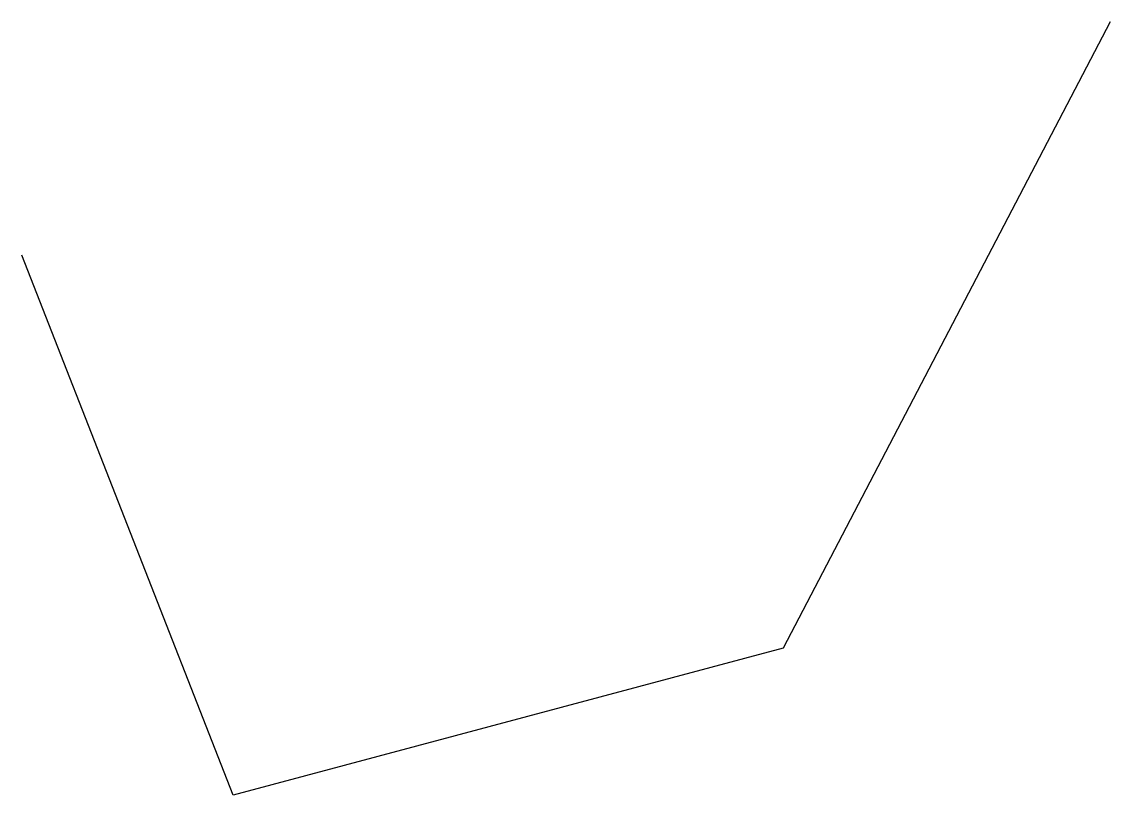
# Model space of a CAD drawing. Header units: millimetres. Extents: x -7.42 to 0, y -5.27 to 0.
import ezdxf

# ---------------------------------------------------------------- set-up
doc = ezdxf.new("R2010")
doc.units = ezdxf.units.MM
for name, color, linetype, true_color in [('layer 1', 1, 'Continuous', 0xff0000), ('layer 2', 3, 'Continuous', 0x00ff00), ('layer 3', 5, 'Continuous', 0x0000ff)]:
    doc.layers.add(name, color=color, linetype=linetype, true_color=true_color)

msp = doc.modelspace()

# ---------------------------------------------------------------- linework, layer by layer
at = {"layer": 'layer 1'}
msp.add_line((0, 0), (-2.2298, -4.2706), dxfattribs=at)
at = {"layer": 'layer 2'}
msp.add_line((-2.2298, -4.2706), (-5.9809, -5.2737), dxfattribs=at)
at = {"layer": 'layer 3'}
msp.add_line((-5.9809, -5.2737), (-7.4237, -1.5912), dxfattribs=at)

doc.saveas('drawing.dxf')
